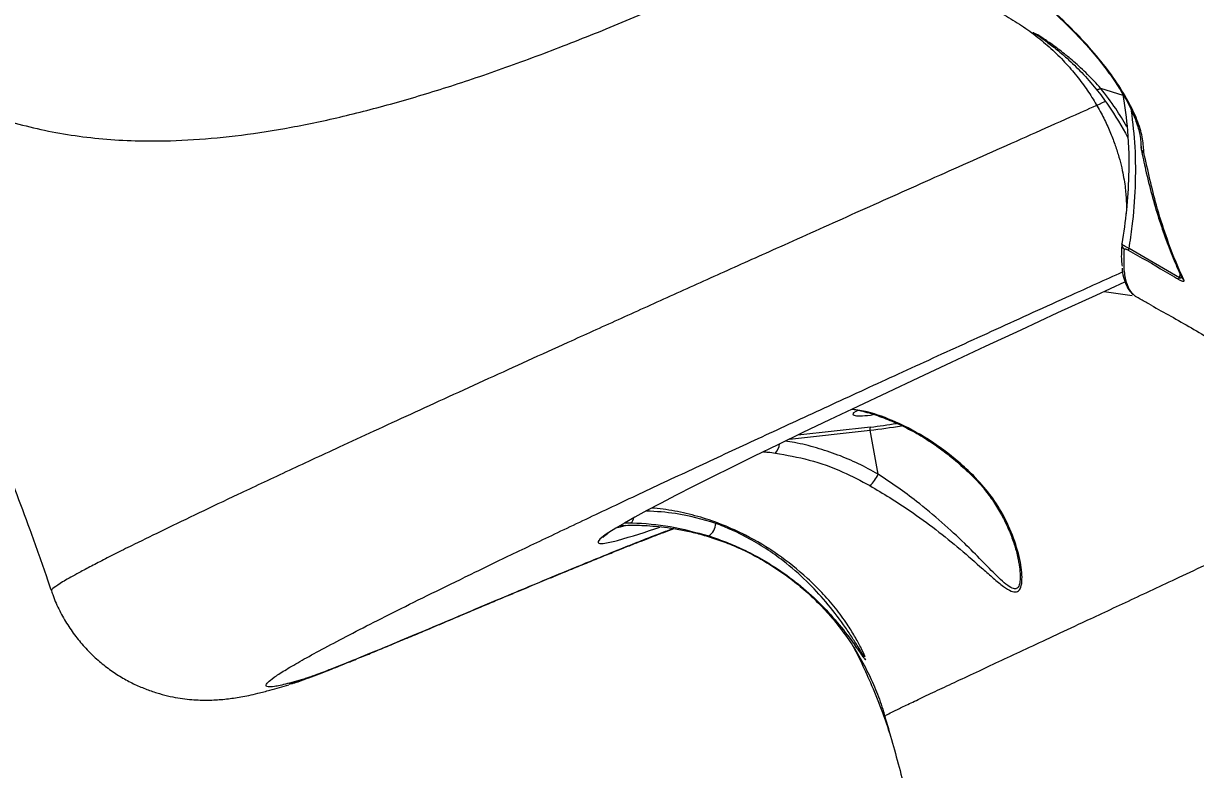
# Model space of a CAD drawing. Header units: millimetres. Extents: x -6328 to 5334, y -5037 to 4112.
# Drawn here: x -2449 to -2228.9, y 770.3 to 910.4 of the extents above; entities that cross this region are included whole.
import ezdxf

# ---------------------------------------------------------------- set-up
doc = ezdxf.new("R2010")
doc.units = ezdxf.units.MM
for name, color, linetype in [('DIKOM_ОБЪЕКТ', 7, 'Continuous'), ('DIKOM_РАЗМЕР_ЗОНА', 7, 'Continuous'), ('DIKOM_РАЗМЕР_ОБЪЕКТА', 7, 'Continuous')]:
    doc.layers.add(name, color=color, linetype=linetype)
doc.styles.add('style1', font='arial.ttf', dxfattribs={"width": 0.8})
doc.dimstyles.new('1-50', dxfattribs={"dimtxt": 300, "dimasz": 200, "dimexe": 100, "dimexo": 0, "dimgap": 100, "dimtad": 1, "dimtxsty": 'style1', "dimcen": 200, "dimclrd": 7, "dimclre": 7, "dimclrt": 7, "dimadec": 1, "dimazin": 2, "dimtfac": 1, "dimtmove": 0, "dimatfit": 2, "dimfxl": 0, "dimlwd": 25, "dimlwe": 18, "dimarcsym": 0})

# ---------------------------------------------------------------- blocks, each defined once
blk = doc.blocks.new('*D2')
at = {"layer": 'Defpoints', "color": 0, "transparency": 16777216}
for p in [(-5303.77, 2121.42), (-1621.11, 2121.42), (560.33, -2395.62)]:
    blk.add_point(p, dxfattribs=at)
at = {"layer": 'DIKOM_РАЗМЕР_ОБЪЕКТА', "color": 7, "lineweight": 18, "transparency": 16777216}
for p, q in [((-1621.11, 2121.42), (-5403.77, 2121.42)), ((560.33, -2395.62), (-5403.77, -2395.62))]:
    blk.add_line(p, q, dxfattribs=at)
at = {"layer": 'DIKOM_РАЗМЕР_ОБЪЕКТА', "color": 7, "lineweight": 25, "transparency": 16777216}
blk.add_line((-5303.77, -2195.62), (-5303.77, 1921.42), dxfattribs=at)
at = {"layer": 'DIKOM_РАЗМЕР_ОБЪЕКТА', "color": 7, "transparency": 16777216}
for points in [[(-5337.11, 1921.42), (-5270.44, 1921.42), (-5303.77, 2121.42)], [(-5337.11, -2195.62), (-5270.44, -2195.62), (-5303.77, -2395.62)]]:
    blk.add_solid(points, dxfattribs=at)
at = {"layer": 'DIKOM_РАЗМЕР_ОБЪЕКТА', "color": 7, "transparency": 16777216, "insert": (-5556.94, -137.1), "char_height": 300, "attachment_point": 5, "rotation": 90, "style": 'style1'}
blk.add_mtext('4500', dxfattribs=at)
blk = doc.blocks.new('*D3')
at = {"layer": 'Defpoints', "color": 0, "transparency": 16777216}
for p in [(-1814.92, 4111.71), (-5877.98, -3895.62), (33.33, -3895.62)]:
    blk.add_point(p, dxfattribs=at)
at = {"layer": 'DIKOM_РАЗМЕР_ЗОНА', "color": 7, "lineweight": 18, "transparency": 16777216}
for p, q in [((-1814.92, 4111.71), (-5977.98, 4111.71)), ((33.33, -3895.62), (-5977.98, -3895.62))]:
    blk.add_line(p, q, dxfattribs=at)
at = {"layer": 'DIKOM_РАЗМЕР_ЗОНА', "color": 7, "lineweight": 25, "transparency": 16777216}
blk.add_line((-5877.98, 3911.71), (-5877.98, -3695.62), dxfattribs=at)
at = {"layer": 'DIKOM_РАЗМЕР_ЗОНА', "color": 7, "transparency": 16777216}
for points in [[(-5911.31, 3911.71), (-5844.65, 3911.71), (-5877.98, 4111.71)], [(-5911.31, -3695.62), (-5844.65, -3695.62), (-5877.98, -3895.62)]]:
    blk.add_solid(points, dxfattribs=at)
at = {"layer": 'DIKOM_РАЗМЕР_ЗОНА', "color": 7, "transparency": 16777216, "insert": (-6131.15, 108.05), "char_height": 300, "attachment_point": 5, "rotation": 90, "style": 'style1'}
blk.add_mtext('8000', dxfattribs=at)

msp = doc.modelspace()

# ---------------------------------------------------------------- linework, layer by layer
at = {"layer": 'DIKOM_ОБЪЕКТ', "color": 7, "linetype": 'Continuous', "lineweight": 15}
for p, q in [((-2246.757, 898.249), (-2242.574, 896.964)), ((-2238.643, 886.178), (-2238.66, 886.324)), ((-2238.638, 886.157), (-2238.643, 886.178)), ((-2231.976, 862.683), (-2241.426, 868.169)), ((-2231.876, 863.507), (-2231.976, 862.683)), ((-2246.07, 860.102), (-2240.856, 859.362)), ((-2237.274, 857.528), (-2237.741, 857.782)), ((-2289.967, 834.64), (-2303.638, 833.128)), ((-2305.213, 832.368), (-2290.057, 834.044)), ((-2288.545, 825.808), (-2290.057, 834.044)), ((-2336.094, 816.636), (-2335.065, 816.646)), ((-2327.927, 815.242), (-2329.338, 814.666)), ((-2327.002, 815.592), (-2327.927, 815.242)), ((-2369.8, 798.058), (-2369.995, 797.968)), ((-2398.646, 786.524), (-2399.215, 786.339))]:
    msp.add_line(p, q, dxfattribs=at)
at = {"layer": 'DIKOM_ОБЪЕКТ', "color": 7, "linetype": 'Continuous', "lineweight": 15, "flags": 128}
for points in [[(-2247.636, 898.127), (-2247.6, 898.073), (-2247.54, 898.038), (-2247.457, 898.024), (-2247.353, 898.03), (-2247.229, 898.056), (-2247.087, 898.101), (-2246.929, 898.166), (-2246.757, 898.249)], [(-2242.271, 861.848), (-2247.678, 859.363), (-2254.846, 856.059), (-2261.762, 852.859), (-2268.421, 849.766), (-2274.818, 846.783), (-2280.946, 843.911), (-2286.801, 841.154), (-2292.378, 838.513), (-2297.672, 835.991), (-2302.68, 833.59), (-2307.396, 831.311), (-2311.817, 829.158), (-2315.939, 827.131), (-2319.759, 825.232), (-2323.273, 823.463), (-2326.479, 821.825), (-2329.374, 820.32), (-2331.956, 818.949), (-2334.222, 817.712), (-2336.171, 816.612), (-2337.801, 815.649), (-2339.11, 814.823), (-2339.58, 814.507)], [(-2335.065, 816.646), (-2334.905, 816.706), (-2334.752, 816.86), (-2334.614, 817.101), (-2334.497, 817.418), (-2334.452, 817.585)], [(-2339.58, 814.507), (-2340.098, 814.136), (-2340.764, 813.588), (-2341.106, 813.179), (-2341.126, 812.911), (-2340.822, 812.782), (-2340.196, 812.793), (-2339.247, 812.944), (-2337.976, 813.236), (-2337.449, 813.373)], [(-2335.922, 816.137), (-2336.951, 815.864), (-2337.767, 815.669)]]:
    msp.add_lwpolyline(points, dxfattribs=at)
at = {"layer": 'DIKOM_ОБЪЕКТ', "color": 7, "linetype": 'Continuous', "lineweight": 15}
for centre, radius, start, end in [((-2238.298, 886.961), 0.856, 193.76497, 246.20921), ((-2238.282, 886.949), 0.869, 193.38634, 245.79444), ((-2241.829, 868.878), 0.977, 168.75871, 241.30982), ((-2239.348, 867.022), 2.373, 151.11203, 159.25064), ((-2228.824, 860.84), 3.651, 149.67381, 154.95187), ((-2230.696, 863.088), 0.911, 205.15978, 241.97672), ((-2289.413, 834.251), 0.677, 144.93907, 197.82831), ((-2300.302, 925.133), 91.663, 276.41687, 280.12888), ((-2299.796, 922.168), 88.078, 276.40717, 279.60568), ((-2309.841, 831.704), 2.788, 315.98633, 355.24866), ((-2293.694, 827.878), 5.549, 310.26977, 338.08927), ((-2270.744, 825.912), 0.396, 230.5874, 283.97629), ((-2322.045, 816.701), 3.016, 304.22903, 357.31518), ((-2375.712, 949.381), 141.288, 285.71264, 289.08572)]:
    msp.add_arc(centre, radius, start, end, dxfattribs=at)
for start_param, end_param in [(5.732588, 7.671856), (5.5483738, 5.732588)]:
    msp.add_ellipse((-2288.757, 837.857), major_axis=(-4.55, -0.809), ratio=0.1647318, start_param=start_param, end_param=end_param, dxfattribs=at)
for points, knots in [([(-2513.321, 941.057), (-2511.115, 937.802), (-2506.643, 931.2), (-2500.206, 921.294), (-2493.898, 911.239), (-2487.99, 901.386), (-2482.487, 891.757), (-2477.597, 882.778), (-2473.25, 874.414), (-2469.386, 866.64), (-2466.404, 860.376), (-2464.156, 855.502), (-2462.526, 851.889), (-2460.974, 848.378), (-2459.352, 844.635), (-2457.516, 840.299), (-2455.412, 835.193), (-2453.065, 829.309), (-2450.501, 822.658), (-2447.711, 815.112), (-2445.432, 808.752), (-2444.128, 804.893), (-2443.781, 803.868)], [0, 0, 0, 0, 0.0791075, 0.1604175, 0.2358205, 0.3145864, 0.3866529, 0.4527087, 0.5133182, 0.5689336, 0.6199072, 0.646528, 0.6718142, 0.6957957, 0.7199706, 0.7498033, 0.7858224, 0.8255036, 0.8708413, 0.9220078, 0.9792634, 1, 1, 1, 1]), ([(-2512.567, 941.243), (-2510.455, 938.529), (-2505.8, 932.55), (-2498.806, 924.386), (-2491.384, 916.558), (-2483.876, 909.697), (-2476.682, 904.154), (-2470.323, 900.093), (-2464.877, 897.158), (-2459.824, 894.853), (-2454.618, 892.895), (-2449.231, 891.278), (-2443.655, 890.009), (-2437.874, 889.088), (-2431.895, 888.517), (-2425.009, 888.271), (-2417.134, 888.5), (-2408.161, 889.365), (-2398.795, 890.834), (-2389.02, 892.899), (-2378.8, 895.559), (-2368.152, 898.798), (-2357.054, 902.608), (-2345.547, 906.955), (-2334.405, 911.508), (-2323.763, 916.097), (-2317.004, 919.17), (-2313.622, 920.707)], [0, 0, 0, 0, 0.0426656, 0.0940149, 0.1454745, 0.197433, 0.249493, 0.2907365, 0.3218751, 0.3530137, 0.384248, 0.4154821, 0.447019, 0.4785559, 0.5102017, 0.5418475, 0.5843467, 0.6267512, 0.6692255, 0.7120211, 0.7548881, 0.7982611, 0.8417068, 0.8854798, 0.9293247, 0.9646443, 1, 1, 1, 1]), ([(-2238.66, 886.324), (-2238.705, 887.221), (-2238.796, 889.013), (-2239.835, 892.261), (-2241.529, 895.836), (-2243.926, 899.706), (-2246.983, 903.773), (-2250.665, 907.945), (-2254.918, 912.128), (-2259.69, 916.232), (-2264.898, 920.16), (-2270.464, 923.82), (-2276.298, 927.181), (-2280.321, 929.077), (-2282.335, 930.026)], [0, 0, 0, 0, 0.0836186, 0.1671661, 0.2504175, 0.3338525, 0.4173036, 0.5004885, 0.5837385, 0.6671385, 0.7504577, 0.8333964, 0.916628, 1, 1, 1, 1]), ([(-2282.3, 929.895), (-2280.622, 929.111), (-2277.519, 927.66), (-2273.346, 925.368), (-2269.997, 923.359), (-2267.344, 921.642), (-2265.103, 920.106), (-2261.615, 917.587), (-2256.953, 913.842), (-2252.23, 909.387), (-2248.636, 905.488), (-2246.02, 902.28), (-2244.23, 899.773), (-2242.985, 897.831), (-2242.017, 896.184), (-2240.989, 894.202), (-2240.018, 891.886), (-2239.256, 889.327), (-2239.19, 887.787), (-2239.154, 886.959)], [0, 0, 0, 0, 0.0702685, 0.1298931, 0.1788116, 0.217375, 0.2496163, 0.2824703, 0.3830098, 0.4845489, 0.5524296, 0.6194116, 0.681954, 0.7113211, 0.7465215, 0.792803, 0.8502768, 0.9194801, 1, 1, 1, 1]), ([(-2269.325, 914.174), (-2269.282, 914.158), (-2268.052, 913.696), (-2265.712, 912.504), (-2262.384, 910.601), (-2259.269, 908.418), (-2256.395, 906.043), (-2253.793, 903.513), (-2251.479, 900.883), (-2249.461, 898.207), (-2247.738, 895.539), (-2246.298, 892.928), (-2245.121, 890.417), (-2244.181, 888.037), (-2243.452, 885.822), (-2242.899, 883.766), (-2242.494, 881.872), (-2242.22, 880.196), (-2242.047, 878.718), (-2241.954, 877.453), (-2241.919, 876.407), (-2241.923, 875.587), (-2241.946, 875.014), (-2241.972, 874.692), (-2241.973, 874.682), (-2241.974, 874.678)], [0, 0, 0, 0, 0.0016702, 0.0481201, 0.0943005, 0.1401293, 0.1855299, 0.2304623, 0.2748915, 0.3187895, 0.3621496, 0.4050077, 0.4474615, 0.4896812, 0.5319061, 0.5744843, 0.6165606, 0.6597418, 0.7040877, 0.7499742, 0.7977665, 0.8478176, 0.9004592, 0.9559912, 1, 1, 1, 1]), ([(-2259.505, 908.727), (-2259.501, 908.729), (-2259.482, 908.741), (-2258.733, 908.276), (-2257.229, 907.251), (-2255.185, 905.697), (-2252.845, 903.704), (-2250.26, 901.225), (-2248.515, 899.164), (-2247.636, 898.127)], [0, 0, 0, 0, 0.0230139, 0.124469, 0.2745033, 0.4276588, 0.5841946, 0.7906386, 1, 1, 1, 1]), ([(-2246.757, 898.249), (-2247.571, 899.134), (-2249.206, 900.913), (-2251.706, 903.195), (-2254.144, 905.192), (-2256.373, 906.821), (-2258.038, 907.919), (-2258.906, 908.447), (-2258.948, 908.454), (-2258.965, 908.456)], [0, 0, 0, 0, 0.186969, 0.3756818, 0.5392114, 0.7052063, 0.8531119, 0.9399343, 1, 1, 1, 1]), ([(-2247.636, 898.127), (-2246.851, 897.116), (-2244.579, 894.193), (-2242.831, 891.083), (-2241.688, 889.048)], [0, 0, 0, 0, 0.3458617, 1, 1, 1, 1]), ([(-2241.812, 891.013), (-2242.495, 892.159), (-2243.971, 894.636), (-2245.783, 896.986), (-2246.757, 898.249)], [0, 0, 0, 0, 0.4624334, 1, 1, 1, 1]), ([(-2245.847, 895.744), (-2247.437, 895.038), (-2254.12, 892.073), (-2265.431, 887.039), (-2279.809, 880.63), (-2293.699, 874.422), (-2306.263, 868.791), (-2317.551, 863.719), (-2327.671, 859.16), (-2337.439, 854.749), (-2346.338, 850.718), (-2354.416, 847.049), (-2361.898, 843.641), (-2369.241, 840.287), (-2376.421, 836.996), (-2383.272, 833.844), (-2391.204, 830.179), (-2399.897, 826.138), (-2408.631, 822.04), (-2416.183, 818.458), (-2422.651, 815.349), (-2427.66, 812.899), (-2431.494, 810.988), (-2434.397, 809.513), (-2436.919, 808.201), (-2439.517, 806.806), (-2441.857, 805.472), (-2443.332, 804.474), (-2443.895, 803.973), (-2443.723, 803.908), (-2443.694, 803.897)], [0, 0, 0, 0, 0.0128565, 0.0540201, 0.0951838, 0.1366001, 0.1780164, 0.2114896, 0.2449628, 0.2785716, 0.3121803, 0.3403806, 0.3686011, 0.39874, 0.428879, 0.4591171, 0.4893552, 0.5393424, 0.5894427, 0.6344874, 0.6796148, 0.7249685, 0.7550969, 0.7852254, 0.8154529, 0.8456804, 0.8956508, 0.9457352, 0.9907663, 1, 1, 1, 1]), ([(-2242.597, 897.145), (-2242.257, 894.847), (-2241.489, 889.666), (-2241.419, 882.41), (-2241.811, 875.336), (-2242.462, 871.158), (-2242.787, 869.068)], [0, 0, 0, 0, 0.237918, 0.5363148, 0.7681542, 1, 1, 1, 1]), ([(-2241.426, 868.169), (-2241.209, 869.564), (-2240.618, 873.351), (-2240.152, 879.692), (-2240.135, 886.919), (-2240.693, 891.745), (-2240.955, 894.016)], [0, 0, 0, 0, 0.1677407, 0.4552353, 0.7436205, 1, 1, 1, 1]), ([(-2239.146, 886.968), (-2239.154, 886.99), (-2239.192, 887.104), (-2239.17, 887.223), (-2239.152, 887.319)], [0, 0, 0, 0, 0.1993496, 1, 1, 1, 1]), ([(-2239.166, 887.079), (-2239.167, 887.064), (-2239.18, 886.948), (-2239.149, 886.847), (-2239.121, 886.759)], [0, 0, 0, 0, 0.1336975, 1, 1, 1, 1]), ([(-2238.66, 886.324), (-2238.744, 886.378), (-2238.918, 886.489), (-2239.089, 886.72), (-2239.129, 886.893), (-2239.146, 886.968)], [0, 0, 0, 0, 0.3502527, 0.7187301, 1, 1, 1, 1]), ([(-2239.137, 886.748), (-2238.871, 885.464), (-2238.262, 882.52), (-2237.173, 878.233), (-2235.895, 873.83), (-2234.493, 869.709), (-2233.041, 865.972), (-2232.001, 863.751), (-2231.511, 862.705)], [0, 0, 0, 0, 0.1358211, 0.3116622, 0.4878422, 0.6645454, 0.8419481, 1, 1, 1, 1]), ([(-2231.125, 862.283), (-2231.217, 862.477), (-2231.678, 863.446), (-2232.841, 866.066), (-2234.504, 870.435), (-2236.642, 877.193), (-2237.885, 882.774), (-2238.638, 886.157)], [0, 0, 0, 0, 0.0299896, 0.1499527, 0.3900715, 0.6301904, 1, 1, 1, 1]), ([(-2242.787, 869.068), (-2242.851, 867.953), (-2242.944, 866.348), (-2242.766, 865.188), (-2242.712, 864.835)], [0, 0, 0, 0, 0.6952526, 1, 1, 1, 1]), ([(-2241.426, 868.169), (-2241.597, 868.249), (-2241.939, 868.409), (-2242.353, 868.642), (-2242.649, 868.845), (-2242.789, 868.989), (-2242.787, 869.045), (-2242.787, 869.068)], [0, 0, 0, 0, 0.2022204, 0.4043255, 0.6106003, 0.8410626, 1, 1, 1, 1]), ([(-2240.263, 859.197), (-2240.647, 859.571), (-2241.417, 860.319), (-2242.09, 862.251), (-2242.439, 864.73), (-2242.345, 866.923), (-2242.298, 868.021)], [0, 0, 0, 0, 0.2489043, 0.4982428, 0.7488998, 1, 1, 1, 1]), ([(-2242.298, 868.021), (-2242.286, 868.05), (-2242.265, 868.101), (-2242.123, 868.098), (-2241.948, 868.047), (-2241.762, 867.968), (-2241.632, 867.898), (-2241.568, 867.863)], [0, 0, 0, 0, 0.3196286, 0.5618766, 0.7279416, 0.8640377, 1, 1, 1, 1]), ([(-2241.568, 867.863), (-2240.989, 867.534), (-2238.094, 865.888), (-2234.95, 864.058), (-2232.395, 862.542), (-2232.132, 862.385)], [0, 0, 0, 0, 0.1831691, 0.9158786, 1, 1, 1, 1]), ([(-2395.903, 787.482), (-2397.161, 787.111), (-2399.68, 786.368), (-2401.922, 785.892), (-2403.193, 785.807), (-2403.601, 786.066), (-2403.233, 786.662), (-2402.066, 787.607), (-2400.08, 788.909), (-2397.254, 790.575), (-2393.601, 792.598), (-2389.177, 794.947), (-2384.033, 797.598), (-2378.197, 800.539), (-2371.607, 803.801), (-2364.218, 807.407), (-2356.036, 811.351), (-2347.039, 815.643), (-2337.293, 820.252), (-2326.941, 825.108), (-2316.054, 830.182), (-2304.656, 835.462), (-2292.621, 841.008), (-2279.882, 846.85), (-2266.448, 852.982), (-2254.027, 858.631), (-2245.894, 862.311), (-2242.667, 863.771)], [0, 0, 0, 0, 0.0477562, 0.0956262, 0.1349007, 0.1741749, 0.2137185, 0.2532619, 0.2936669, 0.334072, 0.374777, 0.4154821, 0.4547577, 0.4940333, 0.5335823, 0.5731313, 0.6135438, 0.6539564, 0.6946676, 0.7353789, 0.7745925, 0.8138061, 0.8532913, 0.8927766, 0.9331179, 0.9734593, 1, 1, 1, 1]), ([(-2242.747, 864.49), (-2242.719, 864.195), (-2242.631, 863.273), (-2242.283, 861.991), (-2241.695, 860.714), (-2241.126, 859.882), (-2240.713, 859.579), (-2240.611, 859.503)], [0, 0, 0, 0, 0.1314069, 0.4109006, 0.6869755, 0.9222696, 1, 1, 1, 1]), ([(-2231.568, 863.079), (-2231.569, 863.072), (-2231.576, 862.949), (-2231.619, 862.784), (-2231.701, 862.626), (-2231.778, 862.578), (-2231.833, 862.579), (-2231.865, 862.59), (-2231.896, 862.607), (-2231.933, 862.635), (-2231.96, 862.665), (-2231.976, 862.683)], [0, 0, 0, 0, 0.0274838, 0.4690767, 0.7029847, 0.8155468, 0.854526, 0.89388, 0.904931, 0.9435384, 1, 1, 1, 1]), ([(-2232.132, 862.385), (-2232.038, 862.332), (-2231.85, 862.224), (-2231.596, 862.108), (-2231.362, 862.027), (-2231.152, 862.004), (-2231.055, 862.087), (-2231.102, 862.219), (-2231.125, 862.283)], [0, 0, 0, 0, 0.1098635, 0.2200424, 0.3257284, 0.4925231, 0.7537199, 1, 1, 1, 1]), ([(-2239.216, 858.608), (-2239.257, 858.631), (-2239.423, 858.722), (-2239.704, 858.878), (-2239.992, 859.039), (-2240.198, 859.156), (-2240.242, 859.183), (-2240.263, 859.197)], [0, 0, 0, 0, 0.0798484, 0.318135, 0.5555822, 0.7774002, 1, 1, 1, 1]), ([(-2237.741, 857.782), (-2237.799, 857.815), (-2237.914, 857.881), (-2238.285, 858.091), (-2238.735, 858.342), (-2239.065, 858.525), (-2239.216, 858.608)], [0, 0, 0, 0, 0.2591499, 0.5177317, 0.7812284, 1, 1, 1, 1]), ([(-2237.291, 857.497), (-2236.056, 856.82), (-2232.229, 854.726), (-2228.445, 852.499), (-2225.884, 850.991)], [0, 0, 0, 0, 0.3229562, 1, 1, 1, 1]), ([(-2293.414, 838.015), (-2292.88, 837.917), (-2291.303, 837.629), (-2288.665, 836.823), (-2285.53, 835.623), (-2282.441, 834.127), (-2279.419, 832.365), (-2276.485, 830.343), (-2273.662, 828.11), (-2271.878, 826.429), (-2271, 825.602)], [0, 0, 0, 0, 0.0692962, 0.2048228, 0.3401053, 0.4749408, 0.607898, 0.7401979, 0.8720925, 1, 1, 1, 1]), ([(-2270.649, 825.528), (-2271.545, 826.375), (-2274.239, 828.919), (-2279.096, 832.504), (-2284.906, 835.581), (-2289.739, 837.403), (-2292.461, 837.86), (-2293.405, 838.019)], [0, 0, 0, 0, 0.1293775, 0.388715, 0.6544415, 0.8801484, 1, 1, 1, 1]), ([(-2288.545, 825.808), (-2289.772, 826.478), (-2292.233, 827.823), (-2296.112, 829.459), (-2300.12, 830.786), (-2303.43, 831.608), (-2305.391, 831.913), (-2305.968, 832.003)], [0, 0, 0, 0, 0.222017, 0.4455793, 0.674012, 0.9041257, 1, 1, 1, 1]), ([(-2310.082, 829.996), (-2309.784, 829.978), (-2309.044, 829.935), (-2308.288, 829.83), (-2307.836, 829.767)], [0, 0, 0, 0, 0.4015481, 1, 1, 1, 1]), ([(-2307.836, 829.767), (-2305.712, 829.388), (-2301.421, 828.623), (-2295.455, 826.492), (-2291.78, 824.535), (-2290.107, 823.644)], [0, 0, 0, 0, 0.3481775, 0.703135, 1, 1, 1, 1]), ([(-2287.209, 780.406), (-2287.221, 780.415), (-2287.253, 780.44), (-2286.606, 780.79), (-2285.325, 781.434), (-2283.362, 782.384), (-2280.754, 783.627), (-2277.556, 785.137), (-2273.826, 786.889), (-2269.78, 788.784), (-2265.413, 790.827), (-2260.795, 792.985), (-2255.744, 795.347), (-2249.451, 798.289), (-2241.683, 801.923), (-2231.846, 806.527), (-2220.736, 811.732), (-2208.243, 817.588), (-2195.89, 823.38), (-2187.319, 827.398), (-2183.576, 829.153)], [0, 0, 0, 0, 0.0316603, 0.0852913, 0.1396089, 0.1940267, 0.2488969, 0.3038715, 0.3553618, 0.4069395, 0.4524772, 0.4980149, 0.5437995, 0.589584, 0.655707, 0.7220202, 0.7952387, 0.8688477, 0.9427191, 1, 1, 1, 1]), ([(-2290.107, 823.644), (-2288.853, 822.905), (-2286.307, 821.404), (-2282.09, 818.636), (-2277.603, 815.381), (-2273.04, 811.683), (-2269.527, 808.577), (-2266.887, 806.234), (-2265.096, 804.743), (-2263.624, 803.794), (-2262.514, 803.567), (-2261.775, 804.2), (-2261.493, 805.597), (-2261.538, 807.35), (-2261.927, 810.055), (-2262.992, 813.807), (-2264.981, 818.139), (-2267.493, 822.128), (-2269.59, 824.387), (-2270.649, 825.528)], [0, 0, 0, 0, 0.0629204, 0.1277925, 0.2147695, 0.3041676, 0.3947516, 0.4411796, 0.4882058, 0.5268344, 0.5575653, 0.5885343, 0.6242813, 0.6582003, 0.6928744, 0.7739223, 0.8569696, 0.9277876, 1, 1, 1, 1]), ([(-2262.194, 809.44), (-2262.17, 809.352), (-2261.999, 808.696), (-2261.895, 807.516), (-2261.821, 805.944), (-2262.043, 804.763), (-2262.451, 804.351), (-2262.935, 804.232), (-2263.672, 804.458), (-2264.864, 805.373), (-2266.674, 807.085), (-2269.1, 809.599), (-2272.499, 813.017), (-2276.533, 816.779), (-2280.797, 820.318), (-2284.868, 823.361), (-2287.31, 824.986), (-2288.545, 825.808)], [0, 0, 0, 0, 0.0069031, 0.0509396, 0.0956889, 0.1415587, 0.1734505, 0.1815956, 0.2216422, 0.2728091, 0.3261205, 0.4314698, 0.5385979, 0.6721756, 0.8086818, 0.9031952, 1, 1, 1, 1]), ([(-2271.003, 825.585), (-2270.797, 825.394), (-2269.903, 824.566), (-2268.512, 822.923), (-2266.817, 820.635), (-2265.304, 818.11), (-2264.033, 815.501), (-2263.071, 812.981), (-2262.467, 810.97), (-2262.266, 809.847), (-2262.193, 809.441)], [0, 0, 0, 0, 0.0418682, 0.1817426, 0.3291792, 0.4846781, 0.6481054, 0.7943463, 0.9255341, 1, 1, 1, 1]), ([(-2319.032, 816.559), (-2321.535, 817.277), (-2325.843, 818.513), (-2330.219, 818.773), (-2332.053, 818.882)], [0, 0, 0, 0, 0.5810045, 1, 1, 1, 1]), ([(-2299.137, 803.603), (-2300.012, 804.486), (-2302.642, 807.137), (-2307.41, 810.889), (-2312.765, 814.096), (-2317.622, 816.295), (-2321.888, 817.783), (-2326.207, 818.819), (-2329.272, 819.323), (-2330.872, 819.414), (-2331.038, 819.424)], [0, 0, 0, 0, 0.0921022, 0.2766944, 0.4653449, 0.5929058, 0.7214027, 0.8526316, 0.9847197, 1, 1, 1, 1]), ([(-2335.065, 816.646), (-2334.962, 816.644), (-2332.476, 816.597), (-2327.518, 816.182), (-2322.754, 814.869), (-2320.349, 814.207)], [0, 0, 0, 0, 0.0210937, 0.5057117, 1, 1, 1, 1]), ([(-2291.109, 791.718), (-2291.107, 791.711), (-2291.031, 791.488), (-2291.154, 791.553), (-2291.595, 792.193), (-2292.473, 793.641), (-2293.643, 795.494), (-2295.502, 798.245), (-2298.168, 801.726), (-2301.941, 805.787), (-2305.775, 809.141), (-2309.591, 811.868), (-2312.867, 813.81), (-2316.073, 815.401), (-2318.036, 816.169), (-2319.032, 816.559)], [0, 0, 0, 0, 0.0012175, 0.0378501, 0.0848497, 0.1474746, 0.2150619, 0.2834231, 0.4233142, 0.5533228, 0.6860773, 0.7732638, 0.862474, 0.9302108, 1, 1, 1, 1]), ([(-2370.027, 797.953), (-2369.85, 798.028), (-2368.228, 798.718), (-2365.257, 799.973), (-2361.147, 801.706), (-2357.194, 803.364), (-2353.409, 804.945), (-2349.816, 806.437), (-2346.437, 807.832), (-2343.285, 809.124), (-2340.361, 810.315), (-2337.664, 811.403), (-2335.208, 812.384), (-2333.004, 813.254), (-2331.112, 813.989), (-2329.897, 814.455), (-2329.4, 814.64), (-2329.339, 814.663)], [0, 0, 0, 0, 0.0094692, 0.0867645, 0.164057, 0.2411876, 0.3180165, 0.3944101, 0.4702444, 0.5453697, 0.6200141, 0.694829, 0.7696059, 0.8440333, 0.9176893, 0.9899608, 1, 1, 1, 1]), ([(-2327.927, 815.242), (-2328.737, 814.934), (-2330.358, 814.318), (-2333.393, 813.129), (-2336.869, 811.742), (-2340.779, 810.161), (-2345.04, 808.419), (-2349.653, 806.516), (-2354.64, 804.442), (-2359.729, 802.311), (-2364.787, 800.182), (-2368.126, 798.767), (-2369.8, 798.058)], [0, 0, 0, 0, 0.1010954, 0.2021907, 0.3062211, 0.4102514, 0.5113485, 0.6124456, 0.7164858, 0.8205261, 0.9100184, 1, 1, 1, 1]), ([(-2340.231, 813.923), (-2340.224, 813.931), (-2340.207, 813.951), (-2339.957, 814.172), (-2339.634, 814.424), (-2339.303, 814.648), (-2339.212, 814.709)], [0, 0, 0, 0, 0.2049471, 0.5042099, 0.8642576, 1, 1, 1, 1]), ([(-2337.119, 816.127), (-2336.865, 816.143), (-2336.159, 816.186), (-2334.751, 816.216), (-2332.903, 816.192), (-2330.889, 816.082), (-2328.666, 815.861), (-2326.246, 815.501), (-2323.62, 814.968), (-2320.808, 814.228), (-2317.849, 813.251), (-2314.795, 812.016), (-2311.706, 810.515), (-2308.642, 808.748), (-2305.652, 806.723), (-2302.778, 804.452), (-2300.055, 801.952), (-2297.418, 799.14), (-2294.924, 796.021), (-2292.636, 792.612), (-2290.652, 789.069), (-2289.003, 785.418), (-2287.896, 782.513), (-2287.441, 780.808), (-2287.326, 780.375)], [0, 0, 0, 0, 0.0223014, 0.0620624, 0.1016612, 0.1414246, 0.1811038, 0.2219138, 0.2643206, 0.3085816, 0.3546819, 0.4023743, 0.4512941, 0.5010816, 0.5514483, 0.6021894, 0.653169, 0.7043003, 0.7610897, 0.8173056, 0.8727757, 0.9275294, 0.9816011, 1, 1, 1, 1]), ([(-2329.259, 814.698), (-2328.641, 814.929), (-2327.889, 815.21), (-2327.066, 815.524), (-2326.918, 815.58)], [0, 0, 0, 0, 0.8206491, 1, 1, 1, 1]), ([(-2320.349, 814.207), (-2319.365, 813.873), (-2317.366, 813.195), (-2314.12, 811.811), (-2310.737, 810.091), (-2306.88, 807.73), (-2302.915, 804.766), (-2299.052, 801.204), (-2295.713, 797.481), (-2293.518, 794.548), (-2292.228, 792.705), (-2291.634, 791.824), (-2291.425, 791.56), (-2291.367, 791.486)], [0, 0, 0, 0, 0.0720824, 0.1465653, 0.2362846, 0.3285709, 0.4607437, 0.5965378, 0.7359573, 0.8782023, 0.9289322, 0.9803, 1, 1, 1, 1]), ([(-2443.735, 803.885), (-2443.645, 803.592), (-2443.252, 802.306), (-2442.251, 800.151), (-2440.763, 797.48), (-2439.031, 795.033), (-2437.117, 792.816), (-2435.052, 790.842), (-2432.876, 789.119), (-2430.634, 787.652), (-2428.373, 786.437), (-2426.142, 785.466), (-2423.985, 784.719), (-2421.937, 784.171), (-2420.017, 783.79), (-2418.231, 783.546), (-2416.573, 783.412), (-2415.029, 783.364), (-2413.579, 783.384), (-2412.166, 783.463), (-2410.809, 783.592), (-2409.461, 783.77), (-2408.081, 783.998), (-2406.573, 784.296), (-2404.78, 784.706), (-2402.281, 785.353), (-2400.371, 785.922), (-2399.194, 786.273)], [0, 0, 0, 0, 0.008644, 0.0378809, 0.0665607, 0.0947267, 0.122414, 0.1496417, 0.1764117, 0.2027048, 0.2284844, 0.2537163, 0.2784134, 0.302696, 0.3268338, 0.3512082, 0.376241, 0.4025645, 0.4309263, 0.4622511, 0.4987596, 0.53934, 0.5877714, 0.6471313, 0.7233074, 0.8295443, 1, 1, 1, 1]), ([(-2291.005, 791.446), (-2291.022, 791.509), (-2291.118, 791.85), (-2291.793, 793.305), (-2292.908, 795.37), (-2294.479, 797.88), (-2296.492, 800.672), (-2298.251, 802.622), (-2299.137, 803.603)], [0, 0, 0, 0, 0.0370787, 0.2020885, 0.3705311, 0.5426913, 0.7697413, 1, 1, 1, 1]), ([(-2398.624, 786.456), (-2398.534, 786.484), (-2398.106, 786.62), (-2397.036, 786.98), (-2395.394, 787.57), (-2393.528, 788.28), (-2391.469, 789.085), (-2389.261, 789.965), (-2386.821, 790.952), (-2384.231, 792.011), (-2381.467, 793.152), (-2378.544, 794.368), (-2375.476, 795.653), (-2372.626, 796.853), (-2370.757, 797.646), (-2369.995, 797.969)], [0, 0, 0, 0, 0.0188603, 0.0900338, 0.1801614, 0.2764239, 0.3605789, 0.4499387, 0.5342475, 0.6174348, 0.6999617, 0.7819679, 0.863444, 0.944314, 1, 1, 1, 1]), ([(-2369.8, 798.058), (-2371.907, 797.167), (-2376.184, 795.358), (-2381.859, 792.996), (-2386.858, 790.946), (-2390.983, 789.294), (-2393.591, 788.291), (-2395.132, 787.731), (-2395.646, 787.565), (-2395.903, 787.482)], [0, 0, 0, 0, 0.161618, 0.3279878, 0.4895818, 0.6557805, 0.8250923, 0.9125448, 1, 1, 1, 1]), ([(-2293.108, 793.216), (-2292.611, 792.237), (-2291.441, 789.935), (-2289.615, 785.875), (-2287.778, 781.39), (-2286.741, 778.239), (-2286.277, 776.833)], [0, 0, 0, 0, 0.1893726, 0.445178, 0.7523261, 1, 1, 1, 1]), ([(-2291.367, 791.486), (-2291.243, 791.319), (-2290.962, 790.939), (-2290.819, 790.847), (-2290.894, 791.086), (-2290.902, 791.111)], [0, 0, 0, 0, 0.4137237, 0.9370335, 1, 1, 1, 1]), ([(-2291.136, 791.752), (-2291.12, 791.702), (-2291.105, 791.652), (-2291.11, 791.676), (-2291.11, 791.676)], [0, 0, 0, 0, 0.9944019, 1, 1, 1, 1]), ([(-2395.903, 787.482), (-2396.128, 787.384), (-2397.018, 786.997), (-2397.95, 786.726), (-2398.646, 786.524)], [0, 0, 0, 0, 0.2534897, 1, 1, 1, 1]), ([(-2287.308, 780.377), (-2287.001, 779.339), (-2285.677, 774.858), (-2283.551, 766.916), (-2280.936, 756.563), (-2278.552, 746.21), (-2276.379, 735.868), (-2274.425, 725.545), (-2272.687, 715.25), (-2271.163, 704.991), (-2269.863, 694.779), (-2268.848, 685.502), (-2268.362, 679.663), (-2268.156, 677.184)], [0, 0, 0, 0, 0.0300224, 0.1295727, 0.2291267, 0.3286871, 0.428257, 0.5278407, 0.6274427, 0.7270689, 0.8267256, 0.9264206, 1, 1, 1, 1])]:
    msp.add_open_spline(points, degree=3, knots=knots, dxfattribs=at)

# ---------------------------------------------------------------- dimensions: what is measured, and where the dimension line sits
at = {"layer": 'DIKOM_РАЗМЕР_ЗОНА'}
dim = msp.add_linear_dim(base=(-5877.98, -3895.616), p1=(-1814.925, 4111.709), p2=(33.33, -3895.616), angle=90, text='8000', dimstyle='1-50', dxfattribs=at)
dim.commit()
dim.dimension.update_dxf_attribs({"geometry": '*D3', "text_midpoint": (-5877.98, 108.046), "dimtype": 160})
at = {"layer": 'DIKOM_РАЗМЕР_ОБЪЕКТА'}
dim = msp.add_linear_dim(base=(-5303.773, 2121.419), p1=(560.33, -2395.616), p2=(-1621.109, 2121.419), angle=90, text='4500', dimstyle='1-50', dxfattribs=at)
dim.commit()
dim.dimension.update_dxf_attribs({"geometry": '*D2', "text_midpoint": (-5303.773, -137.099), "dimtype": 160})

doc.saveas('drawing.dxf')
